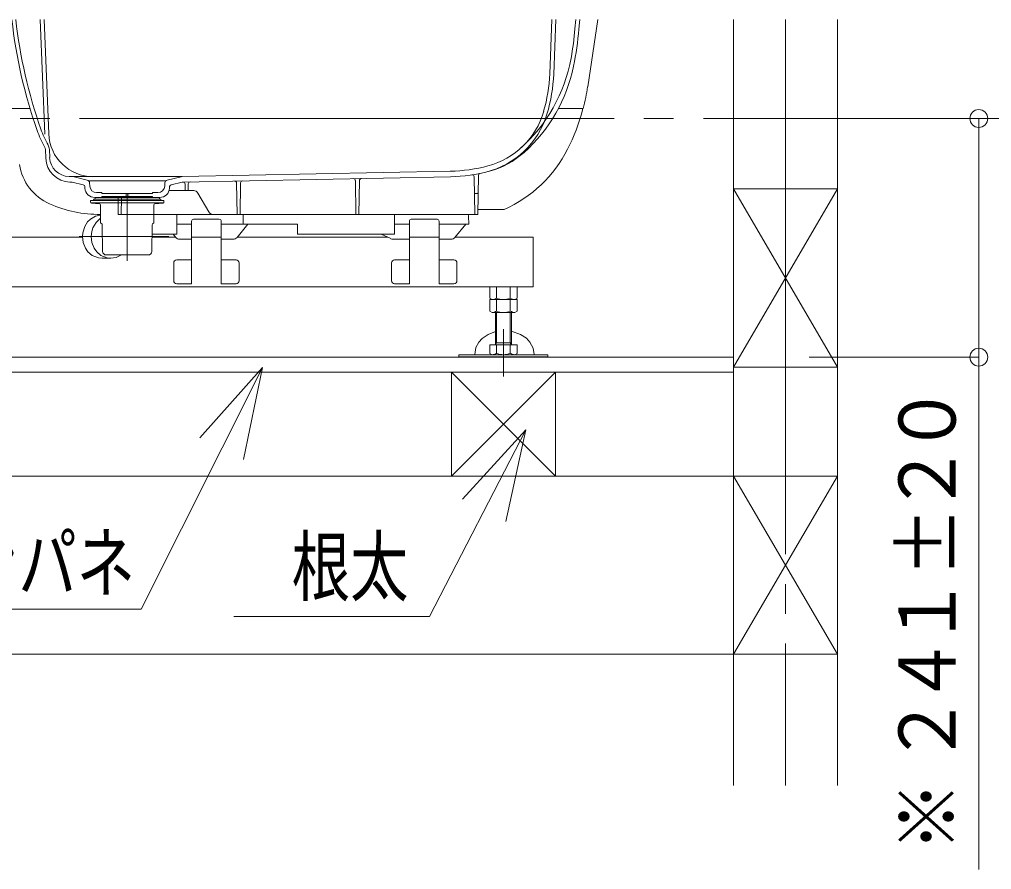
# Model space of a CAD drawing. Units: millimetres on the paper. Extents: x -305 to 305, y -152 to 152.
# Drawn here: x 12.31 to 45.04, y -17.85 to 10.76 of the extents above; entities that cross this region are included whole.
import ezdxf
from ezdxf.enums import TextEntityAlignment as Align

# ---------------------------------------------------------------- set-up
doc = ezdxf.new("R2010")
doc.units = ezdxf.units.MM
doc.linetypes.add('DASHED2', pattern=[3, 2, -1])
doc.linetypes.add('LONG_CHAIN', pattern=[21, 18, -1, 1, -1])
doc.layers.add('0-0_0', color=7, linetype='Continuous', lineweight=9)
doc.layers.add('0-1_VIEW0001', color=7, linetype='Continuous', lineweight=9)
doc.styles.add('ＭＳ ゴシック', font='')
doc.styles.get('ＭＳ ゴシック').set_extended_font_data('MS Gothic')

# ---------------------------------------------------------------- blocks, each defined once
blk = doc.blocks.new('_ORIGIN')
at = {"layer": '0-0_0'}
blk.add_line((0, 0), (-1, 0), dxfattribs=at)
blk.add_circle((0, 0), 0.5, dxfattribs=at)
blk = doc.blocks.new('SYM0001')
at = {"layer": '0-0_0'}
for p, q in [((0, 0), (-4.077, -8.131)), ((0, 0), (-2.101, -2.364)), ((0, 0), (-0.637, -3.097)), ((-4.077, -8.131), (-13.175, -8.131))]:
    blk.add_line(p, q, dxfattribs=at)
blk = doc.blocks.new('SYM0002')
at = {"layer": '0-0_0'}
for p, q in [((0, 0), (-3.242, -6.292)), ((0, 0), (-2.126, -2.341)), ((0, 0), (-0.671, -3.09)), ((-3.242, -6.292), (-9.832, -6.292))]:
    blk.add_line(p, q, dxfattribs=at)

msp = doc.modelspace()

# ---------------------------------------------------------------- linework, layer by layer
at = {"layer": '0-1_VIEW0001'}
for p, q in [((13.009, 10.758), (13.165, 6.902)), ((13.142, 10.758), (13.298, 6.908)), ((30.242, 10.758), (30.167, 8.927)), ((30.375, 10.758), (30.3, 8.922)), ((31.015, 10.44), (31.042, 10.758)), ((31.148, 10.429), (31.176, 10.758)), ((36.358, 10.758), (36.358, -15.017)), ((39.858, 10.758), (39.858, -15.017)), ((44.612, -0.008), (44.612, 6.825)), ((13.187, 6.377), (13.198, 6.086)), ((13.32, 6.382), (13.331, 6.11)), ((17.793, 5.469), (26.82, 5.649)), ((14.108, 5.469), (13.984, 5.471)), ((14.077, 5.286), (14.014, 5.287)), ((14.464, 5.194), (14.092, 5.284)), ((14.598, 5.349), (14.108, 5.469)), ((14.108, 5.469), (17.775, 5.469)), ((17.213, 5.332), (14.671, 5.332)), ((14.68, 5.153), (14.675, 5.258)), ((17.203, 5.153), (17.209, 5.258)), ((17.285, 5.349), (17.757, 5.464)), ((17.42, 5.194), (17.792, 5.284)), ((17.806, 5.286), (26.824, 5.466)), ((19.642, 4.199), (19.623, 5.255)), ((19.742, 4.199), (19.76, 5.261)), ((23.642, 4.199), (23.622, 5.335)), ((23.742, 4.199), (23.762, 5.341)), ((27.642, 4.199), (27.62, 5.463)), ((27.742, 4.199), (27.765, 5.513)), ((14.517, 5.081), (14.514, 5.132)), ((15.092, 4.932), (14.913, 4.932)), ((15.092, 4.932), (15.092, 4.899)), ((16.792, 4.932), (16.792, 4.899)), ((16.792, 4.932), (16.97, 4.932)), ((17.352, 4.999), (18.179, 4.999)), ((17.366, 5.081), (17.369, 5.132)), ((17.892, 4.999), (17.888, 5.221)), ((17.992, 4.999), (17.996, 5.225)), ((18.689, 4.282), (18.323, 4.915)), ((36.358, -0.942), (39.858, 5.058)), ((36.358, 5.058), (39.858, 5.058)), ((39.858, -0.942), (36.358, 5.058)), ((14.706, 4.649), (14.706, 4.612)), ((14.726, 4.582), (15.942, 4.582)), ((14.809, 4.692), (14.809, 4.665)), ((14.826, 4.709), (15.942, 4.709)), ((15.942, 4.765), (14.85, 4.765)), ((14.858, 4.709), (14.858, 4.765)), ((14.858, 4.765), (15.942, 4.765)), ((15.942, 4.899), (15.092, 4.899)), ((15.642, 4.199), (15.632, 4.765)), ((15.742, 4.199), (15.752, 4.765)), ((15.842, 4.899), (15.942, 4.865)), ((15.842, 4.799), (15.942, 4.832)), ((16.042, 4.899), (15.942, 4.865)), ((15.942, 4.899), (16.792, 4.899)), ((16.042, 4.799), (15.942, 4.832)), ((15.942, 4.799), (16.792, 4.799)), ((15.942, 4.765), (17.034, 4.765)), ((17.025, 4.765), (15.942, 4.765)), ((17.058, 4.709), (15.942, 4.709)), ((15.942, 4.665), (17.162, 4.665)), ((15.942, 4.582), (17.158, 4.582)), ((16.792, 4.799), (16.792, 4.765)), ((17.025, 4.709), (17.025, 4.765)), ((17.075, 4.692), (17.075, 4.665)), ((17.178, 4.612), (17.178, 4.649)), ((14.736, 4.579), (15.011, 4.555)), ((15.042, 4.522), (15.042, 3.93)), ((16.842, 3.93), (16.842, 4.522)), ((17.148, 4.579), (16.872, 4.555)), ((27.742, 4.199), (15.642, 4.199)), ((19.842, 4.199), (17.608, 4.199)), ((18.108, 3.966), (18.108, 1.865)), ((19.043, 4.032), (18.175, 4.032)), ((19.108, 3.966), (19.108, 1.865)), ((24.942, 4.199), (27.37, 4.199)), ((25.442, 3.966), (25.442, 1.865)), ((25.507, 4.032), (26.376, 4.032)), ((26.442, 3.974), (26.442, 1.865)), ((27.442, 3.865), (27.437, 4.133)), ((15.053, 3.905), (15.088, 3.875)), ((15.099, 3.85), (15.115, 2.946)), ((16.785, 3.85), (16.769, 2.946)), ((16.83, 3.905), (16.796, 3.875)), ((18.108, 3.865), (17.608, 3.865)), ((19.108, 3.865), (20.108, 3.865)), ((19.639, 3.425), (20.008, 3.865)), ((25.442, 3.865), (24.942, 3.865)), ((26.442, 3.865), (27.442, 3.865)), ((26.972, 3.425), (27.342, 3.865)), ((14.432, 3.432), (9.103, 3.432)), ((17.572, 3.432), (16.777, 3.432)), ((17.578, 3.425), (17.488, 3.532)), ((18.108, 3.365), (17.706, 3.365)), ((19.108, 3.432), (18.108, 3.432)), ((19.108, 3.365), (19.511, 3.365)), ((24.704, 3.432), (19.645, 3.432)), ((24.814, 3.381), (24.49, 3.532)), ((25.442, 3.365), (24.884, 3.365)), ((26.442, 3.432), (25.442, 3.432)), ((26.442, 3.365), (26.844, 3.365)), ((29.608, 3.432), (26.978, 3.432)), ((29.608, 3.432), (29.608, 1.765)), ((15.392, 2.72), (15.097, 2.72)), ((16.652, 2.832), (15.231, 2.832)), ((16.623, 2.832), (15.942, 2.832)), ((16.623, 2.832), (16.652, 2.832)), ((17.608, 2.665), (18.108, 2.665)), ((19.608, 2.665), (19.108, 2.665)), ((24.942, 2.665), (25.442, 2.665)), ((26.942, 2.665), (26.442, 2.665)), ((17.508, 2.565), (17.508, 1.965)), ((19.708, 2.565), (19.708, 1.965)), ((24.842, 2.565), (24.842, 1.965)), ((27.042, 2.565), (27.042, 1.965)), ((29.608, 1.765), (8.375, 1.765)), ((17.608, 1.865), (18.108, 1.865)), ((19.608, 1.865), (19.108, 1.865)), ((24.942, 1.865), (25.442, 1.865)), ((26.942, 1.865), (26.442, 1.865)), ((28.147, 1.765), (28.147, 1.377)), ((28.377, 1.765), (28.377, 1.377)), ((28.839, 1.765), (28.839, 1.377)), ((29.07, 1.765), (29.07, 1.377)), ((28.147, 1.377), (28.225, 1.332)), ((28.147, 1.332), (28.147, 0.944)), ((28.147, 1.332), (29.07, 1.332)), ((28.992, 1.332), (28.225, 1.332)), ((28.377, 1.332), (28.377, 0.944)), ((28.839, 1.332), (28.839, 0.944)), ((28.992, 1.332), (29.07, 1.377)), ((29.07, 1.332), (29.07, 0.944)), ((28.225, 0.899), (28.147, 0.944)), ((28.225, 0.899), (28.992, 0.899)), ((28.342, 0.899), (28.342, -0.191)), ((28.378, 0.899), (28.378, -0.128)), ((28.838, -0.128), (28.838, 0.899)), ((28.875, -0.191), (28.875, 0.899)), ((29.07, 0.944), (28.992, 0.899)), ((29.07, -0.191), (28.147, -0.191)), ((28.147, -0.479), (28.147, -0.191)), ((28.875, -0.128), (28.342, -0.128)), ((28.342, -0.191), (28.378, -0.128)), ((28.377, -0.479), (28.377, -0.191)), ((28.875, -0.191), (28.838, -0.128)), ((28.839, -0.479), (28.839, -0.191)), ((29.07, -0.479), (29.07, -0.191)), ((36.358, -0.608), (0.07, -0.608)), ((27.108, -0.525), (27.108, -0.601)), ((30.108, -0.525), (27.108, -0.525)), ((30.108, -0.601), (27.108, -0.601)), ((28.147, -0.479), (28.225, -0.525)), ((28.992, -0.525), (28.225, -0.525)), ((28.992, -0.525), (29.07, -0.479)), ((30.108, -0.525), (30.108, -0.601)), ((36.358, -0.942), (39.858, -0.942)), ((36.358, -1.108), (0.07, -1.108)), ((26.858, -1.108), (26.858, -4.608)), ((30.358, -1.108), (30.358, -4.608)), ((-24.308, -4.608), (39.859, -4.608)), ((16.358, -4.608), (12.858, -4.608)), ((32.192, -4.608), (28.692, -4.608)), ((39.858, -10.608), (36.358, -4.608)), ((36.358, -10.608), (39.858, -4.608)), ((-24.308, -10.608), (39.859, -10.608))]:
    msp.add_line(p, q, dxfattribs=at)
at = {"layer": '0-1_VIEW0001', "color": 2}
for p, q in [((31.789, 10.758), (31.444, 8.495)), ((12.666, 7.765), (12.025, 7.765)), ((31.292, 7.765), (30.46, 7.765)), ((31.275, 7.765), (31.275, 7.701)), ((28.632, 4.365), (27.745, 4.365)), ((17.608, 4.199), (17.608, 3.532)), ((19.842, 4.199), (19.842, 3.865)), ((24.942, 4.199), (24.942, 3.532)), ((21.675, 3.865), (19.842, 3.865)), ((21.675, 3.865), (21.675, 3.532)), ((17.608, 3.532), (16.775, 3.532)), ((24.942, 3.532), (21.675, 3.532))]:
    msp.add_line(p, q, dxfattribs=at)
at = {"layer": '0-1_VIEW0001', "linetype": 'LONG_CHAIN'}
for p, q in [((38.108, 10.758), (38.108, -15.017)), ((53.339, 7.425), (-47.85, 7.425)), ((15.942, 4.801), (15.942, 2.635)), ((14.319, 3.449), (17.34, 3.449)), ((28.608, -1.253), (28.608, 0.333)), ((26.858, -4.608), (30.358, -1.108)), ((30.358, -4.608), (26.858, -1.108))]:
    msp.add_line(p, q, dxfattribs=at)
at = {"layer": '0-1_VIEW0001', "linetype": 'DASHED2'}
msp.add_line((27.662, 4.899), (27.721, 4.899), dxfattribs=at)
at = {"layer": '0-1_VIEW0001'}
for points in [[(14.722, 4.665), (14.809, 4.665), (15.942, 4.665)], [(15.942, 4.799), (15.092, 4.799), (15.092, 4.765)], [(15.042, 4.174), (14.87, 4.133), (14.706, 4.038), (14.61, 3.945), (14.512, 3.795), (14.442, 3.573), (14.432, 3.449), (14.457, 3.251), (14.537, 3.056), (14.621, 2.94), (14.762, 2.819), (14.976, 2.732), (15.097, 2.72)], [(15.042, 4.067), (14.892, 3.928), (14.787, 3.748), (14.746, 3.619), (14.728, 3.449), (14.753, 3.251), (14.833, 3.056), (14.916, 2.94), (15.058, 2.819), (15.271, 2.732), (15.392, 2.72), (15.57, 2.747), (15.746, 2.832)], [(28.342, 0.252), (28.098, 0.161), (27.889, 0.016), (27.78, -0.103), (27.684, -0.278), (27.64, -0.512), (27.64, -0.525)], [(29.64, -0.525), (29.64, -0.512), (29.606, -0.304), (29.495, -0.097), (29.379, 0.027), (29.181, 0.161), (28.875, 0.266)], [(38.898, -0.608), (44.612, -0.608), (44.612, -17.851)]]:
    msp.add_lwpolyline(points, dxfattribs=at)
for centre, radius, start, end in [((28.757, 12.597), 16.8, 186.2825, 199.3682), ((28.757, 12.597), 16.667, 186.3329, 199.3682), ((20.387, 11.35), 10.667, 349.783, 355.1053), ((20.387, 11.35), 10.8, 348.4309, 355.1053), ((25.636, 10.404), 5.333, 311.437, 349.783), ((25.743, 10.254), 5.333, 311.8845, 348.4309), ((24.838, 9.144), 5.333, 343.9199, 357.6732), ((24.838, 9.144), 5.467, 343.2759, 357.6732), ((27.344, 8.391), 2.85, 283.6755, 343.2759), ((27.401, 8.405), 2.667, 284.9249, 343.9199), ((16.178, 8.175), 3.467, 199.3682, 209.5075), ((16.178, 8.175), 3.333, 199.3682, 209.5075), ((14.797, 6.969), 1.5, 182.3268, 270), ((12.987, 6.369), 0.2, 2.3268, 29.5075), ((12.987, 6.369), 0.333, 2.3268, 29.5075), ((27.401, 8.405), 2.85, 284.9249, 311.8845), ((14.031, 6.12), 0.833, 182.3268, 268.8542), ((13.997, 6.138), 0.667, 182.3268, 268.8542), ((26.714, 10.982), 5.333, 271.1458, 284.9249), ((26.714, 10.982), 5.517, 271.1458, 284.9249), ((27.831, 5.511), 0.0667, 101.5473, 179), ((14.076, 5.219), 0.0667, 76.3408, 88.8542), ((14.575, 5.252), 0.1, 3, 76.3408), ((17.309, 5.252), 0.1, 103.6592, 177), ((17.797, 5.302), 0.167, 91.1458, 103.6592), ((17.808, 5.219), 0.0667, 91.1458, 103.6592), ((17.821, 5.219), 0.0667, 1, 91.1458), ((18.062, 5.224), 0.0667, 91.1458, 179), ((19.557, 5.254), 0.0667, 1, 91.1458), ((19.827, 5.26), 0.0667, 91.1458, 179), ((23.555, 5.334), 0.0667, 1, 91.1458), ((23.828, 5.34), 0.0667, 91.1458, 179), ((27.553, 5.462), 0.0667, 1, 98.6459), ((14.448, 5.129), 0.0667, 3, 76.3408), ((14.85, 5.099), 0.333, 183, 270), ((14.913, 5.165), 0.233, 183, 270), ((16.97, 5.165), 0.233, 270, 357), ((17.034, 5.099), 0.333, 270, 357), ((17.436, 5.129), 0.0667, 103.6592, 177), ((18.179, 4.832), 0.167, 30, 90), ((14.722, 4.649), 0.0167, 90, 180), ((14.739, 4.612), 0.0333, 180, 265), ((14.826, 4.692), 0.0167, 90, 180), ((17.058, 4.692), 0.0167, 0, 90), ((17.145, 4.612), 0.0333, 275, 0), ((17.162, 4.649), 0.0167, 0, 90), ((15.008, 4.522), 0.0333, 0, 85), ((16.875, 4.522), 0.0333, 95, 180), ((18.833, 4.365), 0.167, 210, 270), ((15.075, 3.93), 0.0333, 180, 228.7246), ((16.808, 3.93), 0.0333, 311.2754, 0), ((18.175, 3.965), 0.0667, 90, 179.5), ((19.042, 3.965), 0.0667, 0.5, 90), ((25.508, 3.965), 0.0667, 90, 179.5), ((26.376, 3.965), 0.0667, 0.5, 90), ((27.37, 4.132), 0.0667, 1, 90), ((15.066, 3.85), 0.0333, 1, 48.7246), ((16.818, 3.85), 0.0333, 131.2754, 179), ((17.706, 3.532), 0.167, 220, 270), ((19.511, 3.532), 0.167, 270, 320), ((24.884, 3.532), 0.167, 245, 270), ((26.844, 3.532), 0.167, 270, 320), ((15.231, 2.949), 0.117, 181, 270), ((16.652, 2.949), 0.117, 270, 359), ((17.608, 2.565), 0.1, 90, 180), ((19.608, 2.565), 0.1, 0, 90), ((24.942, 2.565), 0.1, 90, 180), ((26.942, 2.565), 0.1, 0, 90), ((17.608, 1.965), 0.1, 180, 270), ((19.608, 1.965), 0.1, 270, 0), ((24.942, 1.965), 0.1, 180, 270), ((26.942, 1.965), 0.1, 270, 0), ((28.219, 1.632), 0.3, 271.2052, 301.9385), ((28.608, 1.943), 0.611, 247.7809, 292.2191), ((28.998, 1.632), 0.3, 238.0615, 268.7948), ((28.219, 1.198), 0.3, 271.2052, 301.9385), ((28.608, 1.509), 0.611, 247.7809, 292.2191), ((28.998, 1.198), 0.3, 238.0615, 268.7948), ((28.219, -0.225), 0.3, 271.2052, 301.9385), ((28.608, 0.086), 0.611, 247.7809, 292.2191), ((28.998, -0.225), 0.3, 238.0615, 268.7948)]:
    msp.add_arc(centre, radius, start, end, dxfattribs=at)
at = {"layer": '0-1_VIEW0001', "color": 2}
for centre, radius, start, end in [((24.573, 9.542), 6.95, 345.1877, 351.3347), ((24.573, 9.542), 6.95, 333.0602, 344.6436), ((26.847, 8.387), 4.4, 293.939, 333.0602), ((14.027, 6.137), 1.733, 188.6653, 246.304), ((15.005, 8.365), 4.167, 246.304, 270.511)]:
    msp.add_arc(centre, radius, start, end, dxfattribs=at)
at = {"layer": '0-1_VIEW0001', "linetype": 'DASHED2'}
for centre, start, end in [((27.662, 4.932), 181, 270), ((27.721, 4.932), 270, 359)]:
    msp.add_arc(centre, 0.0333, start, end, dxfattribs=at)

# ---------------------------------------------------------------- block references
at = {"layer": '0-1_VIEW0001', "xscale": 0.6, "yscale": 0.6}
for p, rotation in [((44.612, 7.425), 90), ((44.612, -0.608), 270)]:
    msp.add_blockref('_ORIGIN', p, dxfattribs=dict(at, rotation=rotation))
at = {"layer": '0-1_VIEW0001'}
for name, p in [('SYM0001', (20.492, -0.957)), ('SYM0002', (29.361, -3.048))]:
    msp.add_blockref(name, p, dxfattribs=at)

# ---------------------------------------------------------------- texts
at = {"layer": '0-1_VIEW0001', "style": 'ＭＳ ゴシック', "width": 0.9}
for s, p in [('０', (44.408, -3.894)), ('２', (44.408, -5.882)), ('１±', (44.408, -10.36)), ('４', (44.408, -12.348)), ('２', (44.408, -14.336)), ('※', (44.408, -17.244))]:
    msp.add_text(s, height=1.921, rotation=90, dxfattribs=at).set_placement(p, align=Align.BOTTOM_LEFT)
at = {"layer": '0-1_VIEW0001', "style": 'ＭＳ ゴシック', "width": 0.75}
for s, p in [('コンパネ', (8.344, -9.066)), ('根太', (21.479, -9.188))]:
    msp.add_text(s, height=1.921, dxfattribs=at).set_placement(p, align=Align.BOTTOM_LEFT)

doc.saveas('drawing.dxf')
